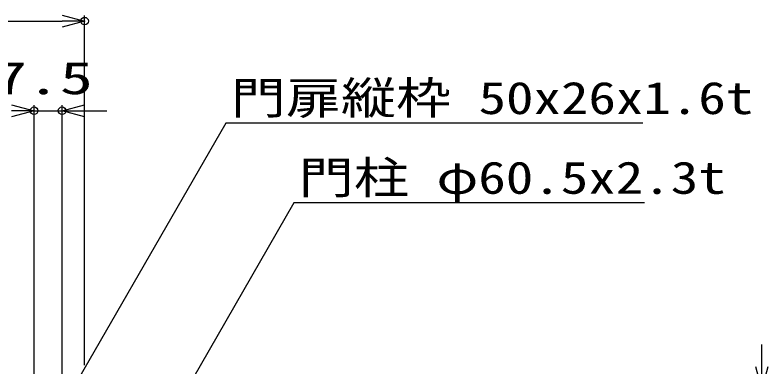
# Model space of a CAD drawing. Units: millimetres, scale not verified. Extents: x -4455 to 4455, y -3150 to 3150.
# Drawn here: x -1859 to -850, y 258 to 729 of the extents above; entities that cross this region are included whole.
import ezdxf
from ezdxf.enums import TextEntityAlignment as Align

# ---------------------------------------------------------------- set-up
doc = ezdxf.new("R2010")
doc.units = ezdxf.units.MM
doc.header["$LTSCALE"] = 20
doc.header["$PDMODE"] = 32
doc.header["$PDSIZE"] = 10
doc.linetypes.add('USER2', pattern=[0.375, 0.25, -0.125])
doc.layers.add('0-0_0', color=3, linetype='USER2', lineweight=25)
doc.layers.add('0-2_寸法線', color=4, linetype='Continuous', lineweight=25)
doc.layers.add('0-3_DEFPOINTS', color=7, linetype='Continuous')
doc.styles.add('ＭＳ ゴシック', font='')
doc.styles.get('ＭＳ ゴシック').set_extended_font_data('MS Gothic')

# ---------------------------------------------------------------- blocks, each defined once
blk = doc.blocks.new('_Open30')
at = {"layer": '0-0_0', "color": 4, "linetype": 'Continuous'}
blk.add_line((0, 0), (-20, 0), dxfattribs=at)
blk.add_lwpolyline([(-20, 5.36), (0, 0), (-20, -5.36)], dxfattribs=at)

msp = doc.modelspace()

# ---------------------------------------------------------------- linework, layer by layer
at = {"layer": '0-2_寸法線'}
for p, q in [((-1765.49, 259.82), (-1765.49, 727.97)), ((-2935.49, 720.47), (-1795.49, 720.47)), ((-1833.24, 167.26), (-1833.24, 607.97)), ((-1833.24, 167.26), (-1833.24, 607.97)), ((-1795.74, 225.26), (-1795.74, 607.97)), ((-1833.24, 600.47), (-1795.74, 600.47)), ((-1765.74, 600.47), (-1735.74, 600.47)), ((-858.47, 257.76), (-858.47, 287.76))]:
    msp.add_line(p, q, dxfattribs=at)
for points in [[(-1018.05, 583.83), (-1576.26, 583.83), (-1832.24, 140.2)], [(-1015.64, 477.1), (-1485.26, 477.1), (-1734.24, 43.86)]]:
    msp.add_lwpolyline(points, dxfattribs=at)
at = {"layer": '0-3_DEFPOINTS'}
for p in [(-1765.49, 720.47), (-1833.24, 600.47), (-1795.74, 600.47)]:
    msp.add_point(p, dxfattribs=at)

# ---------------------------------------------------------------- block references
at = {"layer": '0-2_寸法線', "xscale": 1.5, "yscale": 1.5}
for p in [(-1765.49, 720.47), (-1833.24, 600.47), (-1833.24, 600.47)]:
    msp.add_blockref('_Open30', p, dxfattribs=at)
for p, rotation in [((-1795.74, 600.47), 180), ((-858.47, 227.76), 270)]:
    msp.add_blockref('_Open30', p, dxfattribs=dict(at, rotation=rotation))

# ---------------------------------------------------------------- texts
at = {"layer": '0-2_寸法線', "color": 2, "style": 'ＭＳ ゴシック'}
for s, height, width, p in [('37.5', 43.26, 1.5, (-1931.02, 609.64)), ('門扉縦枠 50x26x1.6t', 43.26, 1.25, (-1569.76, 583)), ('門柱 φ60.5x2.3t', 43.3, 1.25, (-1478.76, 476.27))]:
    msp.add_text(s, height=height, dxfattribs=dict(at, width=width)).set_placement(p, align=Align.BOTTOM_LEFT)

doc.saveas('drawing.dxf')
